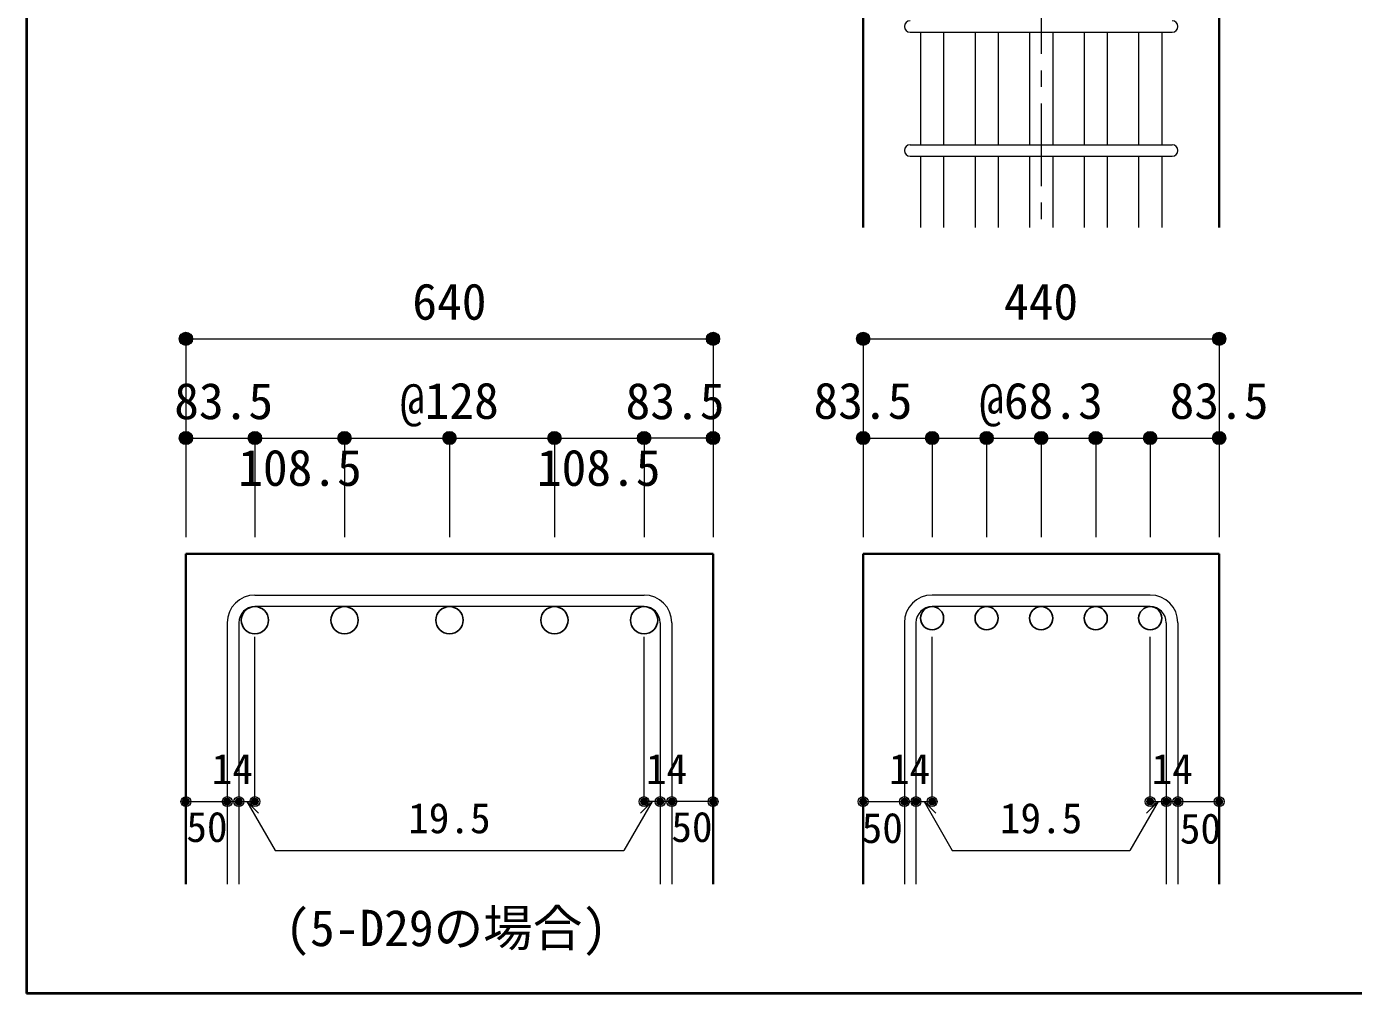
# Model space of a CAD drawing. Units: millimetres at full size, sheet at 1:20; details may follow other scales. Extents: x -3982 to 3969, y -2797 to 2801.
# Drawn here: x -3982 to -2376, y -2797 to -1627 of the extents above; entities that cross this region are included whole.
import ezdxf
from ezdxf.enums import TextEntityAlignment as Align

# ---------------------------------------------------------------- set-up
doc = ezdxf.new("R2010")
doc.units = ezdxf.units.MM
doc.header["$LTSCALE"] = 20
doc.header["$PDMODE"] = 32
doc.header["$PDSIZE"] = 12
doc.linetypes.add('CHAIN1', pattern=[8, 5, -1, 1, -1])
for name, color, linetype, lineweight in [('6-1_躯体線', 2, 'Continuous', 35), ('6-5_梁主筋', 7, 'Continuous', 18), ('6-6_S.T.P.', 7, 'Continuous', 18), ('6-7_文字', 7, 'Continuous', 18), ('6-D_寸法', 4, 'Continuous', 9), ('F-0_枠', 6, 'Continuous', 40)]:
    doc.layers.add(name, color=color, linetype=linetype, lineweight=lineweight)
doc.styles.add('ＭＳ ゴシック', font='')
doc.styles.get('ＭＳ ゴシック').set_extended_font_data('MS Gothic')

msp = doc.modelspace()

# ---------------------------------------------------------------- linework, layer by layer
at = {"layer": '6-1_躯体線'}
for p, q in [((-2969.37, -1869.67), (-2969.37, -1469.67)), ((-2538.37, -1869.67), (-2538.37, -1469.67)), ((-3788.99, -2264.67), (-3788.99, -2664.67)), ((-3788.99, -2264.67), (-3150.99, -2264.67)), ((-3150.99, -2264.67), (-3150.99, -2664.67)), ((-2969.37, -2264.67), (-2969.37, -2664.67)), ((-2969.37, -2264.67), (-2538.37, -2264.67)), ((-2538.37, -2264.67), (-2538.37, -2664.67))]:
    msp.add_line(p, q, dxfattribs=at)
at = {"layer": '6-5_梁主筋'}
for p, q in [((-2899.87, -1633.67), (-2899.87, -1769.67)), ((-2871.87, -1633.67), (-2871.87, -1769.67)), ((-2833.87, -1633.67), (-2833.87, -1769.67)), ((-2805.87, -1633.67), (-2805.87, -1769.67)), ((-2767.87, -1633.67), (-2767.87, -1769.67)), ((-2739.87, -1633.67), (-2739.87, -1769.67)), ((-2701.87, -1633.67), (-2701.87, -1769.67)), ((-2673.87, -1633.67), (-2673.87, -1769.67)), ((-2635.87, -1633.67), (-2635.87, -1769.67)), ((-2607.87, -1633.67), (-2607.87, -1769.67)), ((-2899.87, -1783.67), (-2899.87, -1869.67)), ((-2871.87, -1783.67), (-2871.87, -1869.67)), ((-2833.87, -1783.67), (-2833.87, -1869.67)), ((-2805.87, -1783.67), (-2805.87, -1869.67)), ((-2767.87, -1783.67), (-2767.87, -1869.67)), ((-2739.87, -1783.67), (-2739.87, -1869.67)), ((-2701.87, -1783.67), (-2701.87, -1869.67)), ((-2673.87, -1783.67), (-2673.87, -1869.67)), ((-2635.87, -1783.67), (-2635.87, -1869.67)), ((-2607.87, -1783.67), (-2607.87, -1869.67))]:
    msp.add_line(p, q, dxfattribs=at)
at = {"layer": '6-5_梁主筋', "color": 3, "lineweight": 25}
for centre, radius in [((-3705.49, -2345.17), 16.5), ((-3596.99, -2345.17), 16.5), ((-3469.99, -2345.17), 16.5), ((-3342.99, -2345.17), 16.5), ((-3234.49, -2345.17), 16.5), ((-2885.87, -2342.67), 14), ((-2819.87, -2342.67), 14), ((-2753.87, -2342.67), 14), ((-2687.87, -2342.67), 14), ((-2621.87, -2342.67), 14)]:
    msp.add_circle(centre, radius, dxfattribs=at)
at = {"layer": '6-6_S.T.P.'}
for p, q in [((-2912.37, -1633.67), (-2595.37, -1633.67)), ((-2912.37, -1769.67), (-2595.37, -1769.67)), ((-2912.37, -1783.67), (-2595.37, -1783.67)), ((-3705.49, -2314.67), (-3234.49, -2314.67)), ((-3234.49, -2328.67), (-3705.49, -2328.67)), ((-2621.87, -2314.67), (-2885.87, -2314.67)), ((-2621.87, -2328.67), (-2885.87, -2328.67)), ((-3738.99, -2348.17), (-3738.99, -2664.67)), ((-3724.99, -2348.17), (-3724.99, -2664.67)), ((-3214.99, -2348.17), (-3214.99, -2664.67)), ((-3200.99, -2348.17), (-3200.99, -2664.67)), ((-2919.37, -2348.17), (-2919.37, -2664.67)), ((-2905.37, -2348.17), (-2905.37, -2664.67)), ((-2602.37, -2348.17), (-2602.37, -2664.67)), ((-2588.37, -2348.17), (-2588.37, -2664.67))]:
    msp.add_line(p, q, dxfattribs=at)
for centre, radius, start, end in [((-2912.37, -1626.67), 7, 90, 270), ((-2595.37, -1626.67), 7, 270, 90), ((-2912.37, -1776.67), 7, 90, 270), ((-2595.37, -1776.67), 7, 270, 90), ((-3705.49, -2348.17), 33.5, 90, 180), ((-3705.49, -2348.17), 19.5, 90, 180), ((-3234.49, -2348.17), 33.5, 0, 90), ((-3234.49, -2348.17), 19.5, 0, 90), ((-2885.87, -2348.17), 33.5, 90, 180), ((-2885.87, -2348.17), 19.5, 90, 180), ((-2621.87, -2348.17), 33.5, 0, 90), ((-2621.87, -2348.17), 19.5, 0, 90)]:
    msp.add_arc(centre, radius, start, end, dxfattribs=at)
at = {"layer": '6-D_寸法', "linetype": 'CHAIN1'}
msp.add_line((-2753.87, -599.67), (-2753.87, -1869.67), dxfattribs=at)
at = {"layer": '6-D_寸法'}
for p, q in [((-3788.99, -2004.67), (-3788.99, -2124.67)), ((-3788.99, -2004.67), (-3150.99, -2004.67)), ((-3150.99, -2004.67), (-3150.99, -2124.67)), ((-2969.37, -2004.67), (-2969.37, -2124.67)), ((-2969.37, -2004.67), (-2538.37, -2004.67)), ((-2538.37, -2004.67), (-2538.37, -2124.67)), ((-3788.99, -2124.67), (-3705.49, -2124.67)), ((-3788.99, -2124.67), (-3788.99, -2244.67)), ((-3705.49, -2124.67), (-3705.49, -2244.67)), ((-3705.49, -2124.67), (-3234.49, -2124.67)), ((-3596.99, -2124.67), (-3596.99, -2244.67)), ((-3469.99, -2124.67), (-3469.99, -2244.67)), ((-3342.99, -2124.67), (-3342.99, -2244.67)), ((-3150.99, -2124.67), (-3234.49, -2124.67)), ((-3234.49, -2124.67), (-3234.49, -2244.67)), ((-3150.99, -2124.67), (-3150.99, -2244.67)), ((-2969.37, -2124.67), (-2885.87, -2124.67)), ((-2969.37, -2124.67), (-2969.37, -2244.67)), ((-2885.87, -2124.67), (-2885.87, -2244.67)), ((-2885.87, -2124.67), (-2753.87, -2124.67)), ((-2819.87, -2124.67), (-2819.87, -2244.67)), ((-2753.87, -2124.67), (-2753.87, -2244.67)), ((-2753.87, -2124.67), (-2538.37, -2124.67)), ((-2687.87, -2124.67), (-2687.87, -2244.67)), ((-2621.87, -2124.67), (-2621.87, -2244.67)), ((-2538.37, -2124.67), (-2538.37, -2244.67)), ((-3705.49, -2564.67), (-3705.49, -2365.34)), ((-3234.49, -2564.67), (-3234.49, -2365.34)), ((-2885.87, -2564.67), (-2885.87, -2365.34)), ((-2621.87, -2564.67), (-2621.87, -2365.34)), ((-3788.99, -2564.67), (-3738.99, -2564.67)), ((-3738.99, -2564.67), (-3705.49, -2564.67)), ((-3715.24, -2564.67), (-3701.1, -2578.81)), ((-3715.24, -2564.67), (-3681.02, -2623.95)), ((-3224.74, -2564.67), (-3258.97, -2623.95)), ((-3224.74, -2564.67), (-3238.88, -2578.81)), ((-3200.99, -2564.67), (-3234.49, -2564.67)), ((-3150.99, -2564.67), (-3200.99, -2564.67)), ((-2969.37, -2564.67), (-2919.37, -2564.67)), ((-2919.37, -2564.67), (-2885.87, -2564.67)), ((-2895.62, -2564.67), (-2881.48, -2578.81)), ((-2895.62, -2564.67), (-2861.39, -2623.95)), ((-2612.12, -2564.67), (-2646.34, -2623.95)), ((-2612.12, -2564.67), (-2626.26, -2578.81)), ((-2621.87, -2564.67), (-2538.37, -2564.67)), ((-2602.37, -2564.67), (-2588.37, -2564.67)), ((-3681.02, -2623.95), (-3258.97, -2623.95)), ((-2861.39, -2623.95), (-2646.34, -2623.95))]:
    msp.add_line(p, q, dxfattribs=at)
for centre, radius in [((-3788.99, -2004.67), 8), ((-3788.99, -2004.67), 7.2), ((-3788.99, -2004.67), 6.4), ((-3788.99, -2004.67), 5.6), ((-3788.99, -2004.67), 4.8), ((-3788.99, -2004.67), 4), ((-3788.99, -2004.67), 3.2), ((-3788.99, -2004.67), 2.4), ((-3788.99, -2004.67), 1.6), ((-3788.99, -2004.67), 0.8), ((-3150.99, -2004.67), 8), ((-3150.99, -2004.67), 7.2), ((-3150.99, -2004.67), 6.4), ((-3150.99, -2004.67), 5.6), ((-3150.99, -2004.67), 4.8), ((-3150.99, -2004.67), 4), ((-3150.99, -2004.67), 3.2), ((-3150.99, -2004.67), 2.4), ((-3150.99, -2004.67), 1.6), ((-3150.99, -2004.67), 0.8), ((-2969.37, -2004.67), 8), ((-2969.37, -2004.67), 7.2), ((-2969.37, -2004.67), 6.4), ((-2969.37, -2004.67), 5.6), ((-2969.37, -2004.67), 4.8), ((-2969.37, -2004.67), 4), ((-2969.37, -2004.67), 3.2), ((-2969.37, -2004.67), 2.4), ((-2969.37, -2004.67), 1.6), ((-2969.37, -2004.67), 0.8), ((-2538.37, -2004.67), 8), ((-2538.37, -2004.67), 7.2), ((-2538.37, -2004.67), 6.4), ((-2538.37, -2004.67), 5.6), ((-2538.37, -2004.67), 4.8), ((-2538.37, -2004.67), 4), ((-2538.37, -2004.67), 3.2), ((-2538.37, -2004.67), 2.4), ((-2538.37, -2004.67), 1.6), ((-2538.37, -2004.67), 0.8), ((-3788.99, -2124.67), 8), ((-3788.99, -2124.67), 7.2), ((-3788.99, -2124.67), 6.4), ((-3788.99, -2124.67), 5.6), ((-3788.99, -2124.67), 4.8), ((-3705.49, -2124.67), 8), ((-3705.49, -2124.67), 7.2), ((-3705.49, -2124.67), 6.4), ((-3705.49, -2124.67), 5.6), ((-3705.49, -2124.67), 4.8), ((-3596.99, -2124.67), 8), ((-3596.99, -2124.67), 7.2), ((-3596.99, -2124.67), 6.4), ((-3596.99, -2124.67), 5.6), ((-3596.99, -2124.67), 4.8), ((-3469.99, -2124.67), 8), ((-3469.99, -2124.67), 7.2), ((-3469.99, -2124.67), 6.4), ((-3469.99, -2124.67), 5.6), ((-3469.99, -2124.67), 4.8), ((-3342.99, -2124.67), 8), ((-3342.99, -2124.67), 7.2), ((-3342.99, -2124.67), 6.4), ((-3342.99, -2124.67), 5.6), ((-3342.99, -2124.67), 4.8), ((-3234.49, -2124.67), 8), ((-3234.49, -2124.67), 7.2), ((-3234.49, -2124.67), 6.4), ((-3234.49, -2124.67), 5.6), ((-3234.49, -2124.67), 4.8), ((-3150.99, -2124.67), 8), ((-3150.99, -2124.67), 7.2), ((-3150.99, -2124.67), 6.4), ((-3150.99, -2124.67), 5.6), ((-3150.99, -2124.67), 4.8), ((-2969.37, -2124.67), 8), ((-2969.37, -2124.67), 7.2), ((-2969.37, -2124.67), 6.4), ((-2969.37, -2124.67), 5.6), ((-2969.37, -2124.67), 4.8), ((-2885.87, -2124.67), 8), ((-2885.87, -2124.67), 7.2), ((-2885.87, -2124.67), 6.4), ((-2885.87, -2124.67), 5.6), ((-2885.87, -2124.67), 4.8), ((-2819.87, -2124.67), 8), ((-2819.87, -2124.67), 7.2), ((-2819.87, -2124.67), 6.4), ((-2819.87, -2124.67), 5.6), ((-2819.87, -2124.67), 4.8), ((-2753.87, -2124.67), 8), ((-2753.87, -2124.67), 7.2), ((-2753.87, -2124.67), 6.4), ((-2753.87, -2124.67), 5.6), ((-2753.87, -2124.67), 4.8), ((-2687.87, -2124.67), 8), ((-2687.87, -2124.67), 7.2), ((-2687.87, -2124.67), 6.4), ((-2687.87, -2124.67), 5.6), ((-2687.87, -2124.67), 4.8), ((-2621.87, -2124.67), 8), ((-2621.87, -2124.67), 7.2), ((-2621.87, -2124.67), 6.4), ((-2621.87, -2124.67), 5.6), ((-2621.87, -2124.67), 4.8), ((-2538.37, -2124.67), 8), ((-2538.37, -2124.67), 7.2), ((-2538.37, -2124.67), 6.4), ((-2538.37, -2124.67), 5.6), ((-2538.37, -2124.67), 4.8), ((-3788.99, -2124.67), 4), ((-3788.99, -2124.67), 3.2), ((-3788.99, -2124.67), 2.4), ((-3788.99, -2124.67), 1.6), ((-3788.99, -2124.67), 0.8), ((-3705.49, -2124.67), 4), ((-3705.49, -2124.67), 3.2), ((-3705.49, -2124.67), 2.4), ((-3705.49, -2124.67), 1.6), ((-3705.49, -2124.67), 0.8), ((-3596.99, -2124.67), 4), ((-3596.99, -2124.67), 3.2), ((-3596.99, -2124.67), 2.4), ((-3596.99, -2124.67), 1.6), ((-3596.99, -2124.67), 0.8), ((-3469.99, -2124.67), 4), ((-3469.99, -2124.67), 3.2), ((-3469.99, -2124.67), 2.4), ((-3469.99, -2124.67), 1.6), ((-3469.99, -2124.67), 0.8), ((-3342.99, -2124.67), 4), ((-3342.99, -2124.67), 3.2), ((-3342.99, -2124.67), 2.4), ((-3342.99, -2124.67), 1.6), ((-3342.99, -2124.67), 0.8), ((-3234.49, -2124.67), 4), ((-3234.49, -2124.67), 3.2), ((-3234.49, -2124.67), 2.4), ((-3234.49, -2124.67), 1.6), ((-3234.49, -2124.67), 0.8), ((-3150.99, -2124.67), 4), ((-3150.99, -2124.67), 3.2), ((-3150.99, -2124.67), 2.4), ((-3150.99, -2124.67), 1.6), ((-3150.99, -2124.67), 0.8), ((-2969.37, -2124.67), 4), ((-2969.37, -2124.67), 3.2), ((-2969.37, -2124.67), 2.4), ((-2969.37, -2124.67), 1.6), ((-2969.37, -2124.67), 0.8), ((-2885.87, -2124.67), 4), ((-2885.87, -2124.67), 3.2), ((-2885.87, -2124.67), 2.4), ((-2885.87, -2124.67), 1.6), ((-2885.87, -2124.67), 0.8), ((-2819.87, -2124.67), 4), ((-2819.87, -2124.67), 3.2), ((-2819.87, -2124.67), 2.4), ((-2819.87, -2124.67), 1.6), ((-2819.87, -2124.67), 0.8), ((-2753.87, -2124.67), 4), ((-2753.87, -2124.67), 3.2), ((-2753.87, -2124.67), 2.4), ((-2753.87, -2124.67), 1.6), ((-2753.87, -2124.67), 0.8), ((-2687.87, -2124.67), 4), ((-2687.87, -2124.67), 3.2), ((-2687.87, -2124.67), 2.4), ((-2687.87, -2124.67), 1.6), ((-2687.87, -2124.67), 0.8), ((-2621.87, -2124.67), 4), ((-2621.87, -2124.67), 3.2), ((-2621.87, -2124.67), 2.4), ((-2621.87, -2124.67), 1.6), ((-2621.87, -2124.67), 0.8), ((-2538.37, -2124.67), 4), ((-2538.37, -2124.67), 3.2), ((-2538.37, -2124.67), 2.4), ((-2538.37, -2124.67), 1.6), ((-2538.37, -2124.67), 0.8), ((-3788.99, -2564.67), 4), ((-3788.99, -2564.67), 3.6), ((-3788.99, -2564.67), 3.2), ((-3788.99, -2564.67), 2.8), ((-3788.99, -2564.67), 2.4), ((-3788.99, -2564.67), 2), ((-3788.99, -2564.67), 1.6), ((-3788.99, -2564.67), 1.2), ((-3788.99, -2564.67), 0.8), ((-3788.99, -2564.67), 0.4), ((-3738.99, -2564.67), 4), ((-3738.99, -2564.67), 3.6), ((-3738.99, -2564.67), 3.2), ((-3738.99, -2564.67), 2.8), ((-3738.99, -2564.67), 2.4), ((-3738.99, -2564.67), 2), ((-3738.99, -2564.67), 1.6), ((-3738.99, -2564.67), 1.2), ((-3738.99, -2564.67), 0.8), ((-3738.99, -2564.67), 0.4), ((-3724.99, -2564.67), 4), ((-3724.99, -2564.67), 3.6), ((-3724.99, -2564.67), 3.2), ((-3724.99, -2564.67), 2.8), ((-3724.99, -2564.67), 2.4), ((-3724.99, -2564.67), 2), ((-3724.99, -2564.67), 1.6), ((-3724.99, -2564.67), 1.2), ((-3724.99, -2564.67), 0.8), ((-3724.99, -2564.67), 0.4), ((-3705.49, -2564.67), 4), ((-3705.49, -2564.67), 3.6), ((-3705.49, -2564.67), 3.2), ((-3705.49, -2564.67), 2.8), ((-3705.49, -2564.67), 2.4), ((-3705.49, -2564.67), 2), ((-3705.49, -2564.67), 1.6), ((-3705.49, -2564.67), 1.2), ((-3705.49, -2564.67), 0.8), ((-3705.49, -2564.67), 0.4), ((-3234.49, -2564.67), 4), ((-3234.49, -2564.67), 3.6), ((-3234.49, -2564.67), 3.2), ((-3234.49, -2564.67), 2.8), ((-3234.49, -2564.67), 2.4), ((-3234.49, -2564.67), 2), ((-3234.49, -2564.67), 1.6), ((-3234.49, -2564.67), 1.2), ((-3234.49, -2564.67), 0.8), ((-3234.49, -2564.67), 0.4), ((-3214.99, -2564.67), 4), ((-3214.99, -2564.67), 3.6), ((-3214.99, -2564.67), 3.2), ((-3214.99, -2564.67), 2.8), ((-3214.99, -2564.67), 2.4), ((-3214.99, -2564.67), 2), ((-3214.99, -2564.67), 1.6), ((-3214.99, -2564.67), 1.2), ((-3214.99, -2564.67), 0.8), ((-3214.99, -2564.67), 0.4), ((-3200.99, -2564.67), 4), ((-3200.99, -2564.67), 3.6), ((-3200.99, -2564.67), 3.2), ((-3200.99, -2564.67), 2.8), ((-3200.99, -2564.67), 2.4), ((-3200.99, -2564.67), 2), ((-3200.99, -2564.67), 1.6), ((-3200.99, -2564.67), 1.2), ((-3200.99, -2564.67), 0.8), ((-3200.99, -2564.67), 0.4), ((-3150.99, -2564.67), 4), ((-3150.99, -2564.67), 3.6), ((-3150.99, -2564.67), 3.2), ((-3150.99, -2564.67), 2.8), ((-3150.99, -2564.67), 2.4), ((-3150.99, -2564.67), 2), ((-3150.99, -2564.67), 1.6), ((-3150.99, -2564.67), 1.2), ((-3150.99, -2564.67), 0.8), ((-3150.99, -2564.67), 0.4), ((-2969.37, -2564.67), 4), ((-2969.37, -2564.67), 3.6), ((-2969.37, -2564.67), 3.2), ((-2969.37, -2564.67), 2.8), ((-2969.37, -2564.67), 2.4), ((-2969.37, -2564.67), 2), ((-2969.37, -2564.67), 1.6), ((-2969.37, -2564.67), 1.2), ((-2969.37, -2564.67), 0.8), ((-2969.37, -2564.67), 0.4), ((-2919.37, -2564.67), 4), ((-2919.37, -2564.67), 3.6), ((-2919.37, -2564.67), 3.2), ((-2919.37, -2564.67), 2.8), ((-2919.37, -2564.67), 2.4), ((-2919.37, -2564.67), 2), ((-2919.37, -2564.67), 1.6), ((-2919.37, -2564.67), 1.2), ((-2919.37, -2564.67), 0.8), ((-2919.37, -2564.67), 0.4), ((-2905.37, -2564.67), 4), ((-2905.37, -2564.67), 3.6), ((-2905.37, -2564.67), 3.2), ((-2905.37, -2564.67), 2.8), ((-2905.37, -2564.67), 2.4), ((-2905.37, -2564.67), 2), ((-2905.37, -2564.67), 1.6), ((-2905.37, -2564.67), 1.2), ((-2905.37, -2564.67), 0.8), ((-2905.37, -2564.67), 0.4), ((-2885.87, -2564.67), 4), ((-2885.87, -2564.67), 3.6), ((-2885.87, -2564.67), 3.2), ((-2885.87, -2564.67), 2.8), ((-2885.87, -2564.67), 2.4), ((-2885.87, -2564.67), 2), ((-2885.87, -2564.67), 1.6), ((-2885.87, -2564.67), 1.2), ((-2885.87, -2564.67), 0.8), ((-2885.87, -2564.67), 0.4), ((-2621.87, -2564.67), 4), ((-2621.87, -2564.67), 3.6), ((-2621.87, -2564.67), 3.2), ((-2621.87, -2564.67), 2.8), ((-2621.87, -2564.67), 2.4), ((-2621.87, -2564.67), 2), ((-2621.87, -2564.67), 1.6), ((-2621.87, -2564.67), 1.2), ((-2621.87, -2564.67), 0.8), ((-2621.87, -2564.67), 0.4), ((-2602.37, -2564.67), 4), ((-2602.37, -2564.67), 3.6), ((-2602.37, -2564.67), 3.2), ((-2602.37, -2564.67), 2.8), ((-2602.37, -2564.67), 2.4), ((-2602.37, -2564.67), 2), ((-2602.37, -2564.67), 1.6), ((-2602.37, -2564.67), 1.2), ((-2602.37, -2564.67), 0.8), ((-2602.37, -2564.67), 0.4), ((-2588.37, -2564.67), 4), ((-2588.37, -2564.67), 3.6), ((-2588.37, -2564.67), 3.2), ((-2588.37, -2564.67), 2.8), ((-2588.37, -2564.67), 2.4), ((-2588.37, -2564.67), 2), ((-2588.37, -2564.67), 1.6), ((-2588.37, -2564.67), 1.2), ((-2588.37, -2564.67), 0.8), ((-2588.37, -2564.67), 0.4), ((-2538.37, -2564.67), 4), ((-2538.37, -2564.67), 3.6), ((-2538.37, -2564.67), 3.2), ((-2538.37, -2564.67), 2.8), ((-2538.37, -2564.67), 2.4), ((-2538.37, -2564.67), 2), ((-2538.37, -2564.67), 1.6), ((-2538.37, -2564.67), 1.2), ((-2538.37, -2564.67), 0.8), ((-2538.37, -2564.67), 0.4)]:
    msp.add_circle(centre, radius, dxfattribs=at)
at = {"layer": '6-D_寸法', "color": 7}
for p in [(-3788.99, -2004.67), (-3788.99, -2004.67), (-3150.99, -2004.67), (-3150.99, -2004.67), (-3150.99, -2004.67), (-2969.37, -2004.67), (-2538.37, -2004.67), (-3788.99, -2124.67), (-3705.49, -2124.67), (-3596.99, -2124.67), (-3469.99, -2124.67), (-3342.99, -2124.67), (-3234.49, -2124.67), (-3150.99, -2124.67), (-2969.37, -2124.67), (-2885.87, -2124.67), (-2819.87, -2124.67), (-2753.87, -2124.67), (-2687.87, -2124.67), (-2621.87, -2124.67), (-2538.37, -2124.67), (-3788.99, -2564.67), (-3738.99, -2564.67), (-3724.99, -2564.67), (-3705.49, -2564.67), (-3234.49, -2564.67), (-3214.99, -2564.67), (-3200.99, -2564.67), (-3150.99, -2564.67), (-2969.37, -2564.67), (-2919.37, -2564.67), (-2905.37, -2564.67), (-2885.87, -2564.67), (-2621.87, -2564.67), (-2602.37, -2564.67), (-2588.37, -2564.67), (-2538.37, -2564.67)]:
    msp.add_point(p, dxfattribs=at)
at = {"layer": 'F-0_枠'}
for p in [(-3981.92, 2800.77), (3969.4, -2796.83)]:
    msp.add_line(p, (-3981.92, -2796.83), dxfattribs=at)

# ---------------------------------------------------------------- texts
at = {"layer": '6-7_文字', "style": 'ＭＳ ゴシック'}
msp.add_text('(5-D29の場合)', height=43.99, dxfattribs=at).set_placement((-3668.76, -2752.78), align=Align.BOTTOM_LEFT)
at = {"layer": '6-D_寸法', "style": 'ＭＳ ゴシック'}
for s, height, p in [('640', 43.99, (-3514.99, -1994.67)), ('440', 43.99, (-2798.87, -1994.67)), ('83.5', 43.99, (-3803.16, -2115.06)), ('@128', 43.99, (-3529.99, -2114.67)), ('83.5', 43.99, (-3256.83, -2115.06)), ('83.5', 43.99, (-3029.37, -2114.67)), ('@68.3', 43.99, (-2828.87, -2114.67)), ('83.5', 43.99, (-2598.37, -2114.67)), ('108.5', 43.99, (-3725.76, -2195.74)), ('108.5', 43.99, (-3364.23, -2195.74)), ('14', 36.66, (-3757.75, -2554.37)), ('14', 36.66, (-3232.24, -2554.37)), ('14', 36.66, (-2938.12, -2554.37)), ('14', 36.66, (-2620.13, -2554.37)), ('19.5', 36.66, (-3519.99, -2613.95)), ('19.5', 36.66, (-2803.87, -2613.95)), ('50', 36.66, (-3788.5, -2624.51)), ('50', 36.66, (-3201.48, -2624.51)), ('50', 36.66, (-2971.14, -2625.78)), ('50', 36.66, (-2586.03, -2626.48))]:
    msp.add_text(s, height=height, dxfattribs=at).set_placement(p, align=Align.BOTTOM_LEFT)

doc.saveas('drawing.dxf')
